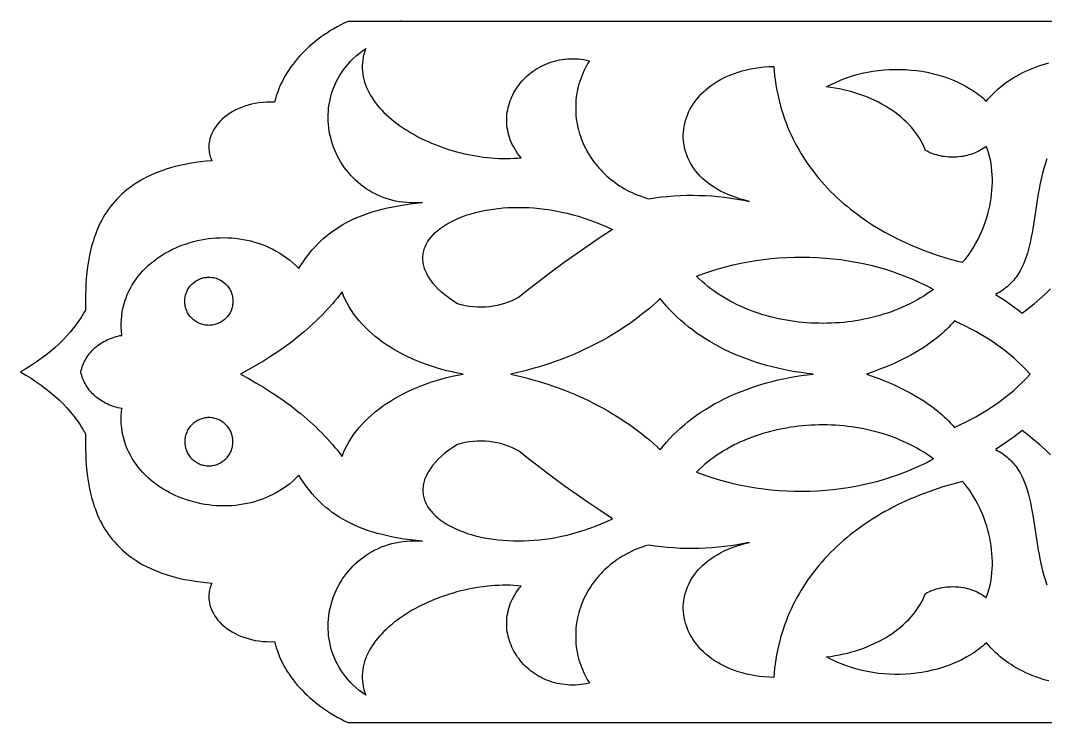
# Model space of a CAD drawing. Extents: x -350 to 350, y -46 to 278.
# Drawn here: x -3.4 to 132.1, y 185.3 to 278.1 of the extents above; entities that cross this region are included whole.
import ezdxf

# ---------------------------------------------------------------- set-up
doc = ezdxf.new("R2010")
doc.units = 0
doc.layers.add('LAYER_1', color=18, linetype='CONTINUOUS')

msp = doc.modelspace()

# ---------------------------------------------------------------- linework, layer by layer
at = {"layer": 'LAYER_1'}
for points in [[(173.29, 278), (39.86, 278), (39.38, 277.77), (38.91, 277.53), (38.46, 277.28), (38.01, 277.03), (37.57, 276.77), (37.15, 276.49), (36.73, 276.22), (36.32, 275.93), (35.93, 275.64), (35.54, 275.34), (35.17, 275.03), (34.81, 274.71), (34.46, 274.39), (34.12, 274.07), (33.8, 273.74), (33.48, 273.4), (33.18, 273.05), (32.89, 272.7), (32.61, 272.35), (32.34, 271.99), (32.09, 271.62), (31.85, 271.25), (31.62, 270.87), (31.41, 270.49), (31.2, 270.11), (31.02, 269.72), (30.84, 269.33), (30.68, 268.93), (30.54, 268.53), (30.4, 268.13), (30.28, 267.72), (30.18, 267.31), (29.65, 267.32), (29.12, 267.31), (28.61, 267.28), (28.11, 267.22), (27.61, 267.14), (27.13, 267.04), (26.67, 266.92), (26.22, 266.78), (25.78, 266.62), (25.36, 266.44), (24.96, 266.24), (24.57, 266.03), (24.21, 265.81), (23.86, 265.56), (23.53, 265.31), (23.22, 265.04), (22.94, 264.76), (22.68, 264.46), (22.44, 264.16), (22.23, 263.84), (22.04, 263.52), (21.87, 263.19), (21.74, 262.85), (21.63, 262.5), (21.55, 262.15), (21.52, 261.97), (21.5, 261.79), (21.49, 261.61), (21.48, 261.43), (21.49, 261.24), (21.5, 261.06), (21.52, 260.87), (21.54, 260.69), (21.58, 260.5), (21.62, 260.32), (21.67, 260.13), (21.73, 259.94), (21.8, 259.76), (21.88, 259.57), (21.12, 259.5), (20.38, 259.42), (19.67, 259.32), (18.97, 259.21), (18.3, 259.08), (17.66, 258.94), (17.03, 258.79), (16.43, 258.62), (15.84, 258.44), (15.28, 258.25), (14.74, 258.05), (14.21, 257.84), (13.71, 257.61), (13.23, 257.38), (12.76, 257.13), (12.31, 256.87), (11.88, 256.61), (11.47, 256.33), (11.07, 256.05), (10.69, 255.76), (10.33, 255.46), (9.98, 255.15), (9.65, 254.83), (9.34, 254.51), (9.04, 254.18), (8.75, 253.84), (8.48, 253.5), (8.22, 253.15), (7.98, 252.8), (7.75, 252.44), (7.53, 252.07), (7.33, 251.71), (7.13, 251.34), (6.95, 250.96), (6.78, 250.58), (6.62, 250.2), (6.48, 249.82), (6.34, 249.43), (6.21, 249.04), (6.09, 248.66), (5.98, 248.27), (5.88, 247.87), (5.79, 247.48), (5.7, 247.09), (5.56, 246.31), (5.44, 245.54), (5.35, 244.77), (5.28, 244.01), (5.23, 243.26), (5.2, 242.54), (5.18, 241.82), (5.17, 241.14), (5.17, 239.83), (5, 239.53), (4.83, 239.24), (4.65, 238.94), (4.47, 238.65), (4.07, 238.07), (3.65, 237.51), (3.2, 236.95), (2.72, 236.41), (2.22, 235.88), (1.69, 235.36), (1.13, 234.85), (0.55, 234.36), (-0.05, 233.87), (-0.68, 233.4), (-1.33, 232.94), (-2.01, 232.5), (-2.7, 232.07), (-3.42, 231.65), (-2.7, 231.23), (-2.01, 230.8), (-1.33, 230.35), (-0.68, 229.89), (-0.05, 229.42), (0.55, 228.94), (1.13, 228.44), (1.69, 227.94), (2.22, 227.42), (2.72, 226.88), (3.2, 226.34), (3.65, 225.79), (4.07, 225.22), (4.47, 224.65), (4.65, 224.35), (4.83, 224.06), (5, 223.76), (5.17, 223.46), (5.17, 222.16), (5.18, 221.47), (5.2, 220.76), (5.23, 220.03), (5.28, 219.28), (5.35, 218.53), (5.44, 217.76), (5.56, 216.98), (5.7, 216.2), (5.79, 215.81), (5.88, 215.42), (5.98, 215.03), (6.09, 214.64), (6.21, 214.25), (6.34, 213.86), (6.48, 213.48), (6.62, 213.09), (6.78, 212.71), (6.95, 212.33), (7.13, 211.96), (7.33, 211.59), (7.53, 211.22), (7.75, 210.86), (7.98, 210.5), (8.22, 210.14), (8.48, 209.8), (8.75, 209.45), (9.04, 209.12), (9.34, 208.79), (9.65, 208.46), (9.98, 208.15), (10.33, 207.84), (10.69, 207.54), (11.07, 207.25), (11.47, 206.96), (11.88, 206.69), (12.31, 206.42), (12.76, 206.16), (13.23, 205.92), (13.71, 205.68), (14.21, 205.46), (14.74, 205.24), (15.28, 205.04), (15.84, 204.85), (16.43, 204.67), (17.03, 204.51), (17.66, 204.35), (18.3, 204.21), (18.97, 204.09), (19.67, 203.98), (20.38, 203.88), (21.12, 203.79), (21.88, 203.73), (21.8, 203.54), (21.73, 203.35), (21.67, 203.16), (21.62, 202.98), (21.58, 202.79), (21.54, 202.61), (21.52, 202.42), (21.5, 202.24), (21.49, 202.05), (21.48, 201.87), (21.49, 201.69), (21.5, 201.51), (21.52, 201.33), (21.55, 201.15), (21.63, 200.79), (21.74, 200.45), (21.87, 200.11), (22.04, 199.77), (22.23, 199.45), (22.44, 199.14), (22.68, 198.83), (22.94, 198.54), (23.22, 198.26), (23.53, 197.99), (23.86, 197.73), (24.21, 197.49), (24.57, 197.26), (24.96, 197.05), (25.36, 196.85), (25.78, 196.68), (26.22, 196.52), (26.67, 196.38), (27.13, 196.25), (27.61, 196.15), (28.11, 196.07), (28.61, 196.02), (29.12, 195.98), (29.65, 195.97), (30.18, 195.98), (30.28, 195.57), (30.4, 195.17), (30.54, 194.76), (30.68, 194.36), (30.84, 193.97), (31.02, 193.57), (31.2, 193.18), (31.41, 192.8), (31.62, 192.42), (31.85, 192.04), (32.09, 191.67), (32.34, 191.31), (32.61, 190.95), (32.89, 190.59), (33.18, 190.24), (33.48, 189.9), (33.8, 189.56), (34.12, 189.23), (34.46, 188.9), (34.81, 188.58), (35.17, 188.27), (35.54, 187.96), (35.93, 187.66), (36.32, 187.37), (36.73, 187.08), (37.15, 186.8), (37.57, 186.53), (38.01, 186.27), (38.46, 186.01), (38.91, 185.76), (39.38, 185.52), (39.86, 185.29), (173.29, 185.29)], [(46.88, 278), (47.01, 278.11)], [(132.54, 190.78), (132.09, 190.9), (131.65, 191.04), (131.21, 191.19), (130.77, 191.34), (130.35, 191.51), (129.93, 191.69), (129.51, 191.87), (129.1, 192.07), (128.7, 192.27), (128.31, 192.49), (127.92, 192.71), (127.55, 192.95), (127.18, 193.19), (126.82, 193.45), (126.46, 193.71), (126.12, 193.99), (125.79, 194.27), (125.47, 194.56), (125.16, 194.86), (124.85, 195.18), (124.56, 195.5), (124.29, 195.83), (124.04, 195.61), (123.8, 195.4), (123.54, 195.19), (123.28, 194.99), (123.02, 194.8), (122.74, 194.61), (122.47, 194.42), (122.19, 194.25), (121.61, 193.91), (121.02, 193.59), (120.4, 193.3), (119.78, 193.03), (119.13, 192.78), (118.48, 192.56), (117.81, 192.36), (117.13, 192.19), (116.44, 192.04), (115.74, 191.91), (115.04, 191.81), (114.33, 191.73), (113.61, 191.68), (112.89, 191.65), (112.17, 191.65), (111.45, 191.67), (110.72, 191.72), (110, 191.79), (109.29, 191.89), (108.57, 192.02), (107.86, 192.17), (107.16, 192.35), (106.46, 192.55), (105.78, 192.78), (105.1, 193.04), (104.44, 193.32), (104.11, 193.47), (103.78, 193.63), (103.46, 193.8), (103.14, 193.97), (103.72, 194.04), (104.29, 194.13), (104.85, 194.23), (105.41, 194.35), (105.96, 194.48), (106.5, 194.62), (107.03, 194.78), (107.55, 194.95), (108.07, 195.13), (108.57, 195.33), (109.07, 195.54), (109.55, 195.76), (110.02, 195.99), (110.48, 196.23), (110.93, 196.49), (111.36, 196.76), (111.79, 197.03), (112.19, 197.32), (112.59, 197.62), (112.97, 197.93), (113.33, 198.25), (113.68, 198.58), (114.01, 198.92), (114.33, 199.27), (114.63, 199.62), (114.91, 199.99), (115.18, 200.36), (115.42, 200.74), (115.65, 201.13), (115.86, 201.53), (116.05, 201.94), (116.21, 202.35), (116.45, 202.48), (116.69, 202.59), (116.93, 202.7), (117.18, 202.8), (117.44, 202.89), (117.69, 202.96), (117.96, 203.03), (118.22, 203.09), (118.49, 203.14), (118.76, 203.18), (119.03, 203.22), (119.3, 203.24), (119.57, 203.25), (119.85, 203.26), (120.12, 203.25), (120.39, 203.24), (120.66, 203.21), (120.93, 203.18), (121.2, 203.14), (121.47, 203.09), (121.73, 203.03), (121.98, 202.96), (122.24, 202.88), (122.49, 202.8), (122.73, 202.7), (122.97, 202.6), (123.21, 202.49), (123.43, 202.37), (123.65, 202.24), (123.87, 202.1), (124.07, 201.95), (124.27, 201.79), (124.43, 202.24), (124.58, 202.69), (124.7, 203.15), (124.81, 203.62), (124.9, 204.1), (124.97, 204.59), (125.02, 205.09), (125.06, 205.59), (125.07, 206.09), (125.07, 206.6), (125.06, 207.12), (125.02, 207.63), (124.97, 208.15), (124.91, 208.67), (124.82, 209.19), (124.72, 209.71), (124.61, 210.22), (124.48, 210.74), (124.33, 211.24), (124.17, 211.75), (124, 212.25), (123.81, 212.74), (123.6, 213.23), (123.38, 213.71), (123.15, 214.18), (122.9, 214.64), (122.64, 215.09), (122.36, 215.53), (122.08, 215.96), (121.77, 216.37), (121.46, 216.77), (121.13, 217.16), (120.48, 216.99), (119.83, 216.82), (119.18, 216.63), (118.54, 216.44), (117.91, 216.24), (117.28, 216.03), (116.66, 215.81), (116.05, 215.58), (115.45, 215.34), (114.85, 215.1), (114.26, 214.85), (113.67, 214.59), (113.09, 214.32), (112.53, 214.05), (111.96, 213.76), (111.41, 213.47), (110.86, 213.17), (110.33, 212.86), (109.8, 212.55), (109.27, 212.22), (108.76, 211.89), (108.25, 211.56), (107.76, 211.21), (107.27, 210.86), (106.79, 210.5), (106.32, 210.13), (105.86, 209.75), (105.41, 209.37), (104.96, 208.98), (104.53, 208.58), (104.11, 208.18), (103.69, 207.77), (103.29, 207.35), (102.89, 206.93), (102.51, 206.49), (102.13, 206.06), (101.77, 205.61), (101.41, 205.16), (101.07, 204.7), (100.73, 204.24), (100.41, 203.76), (100.1, 203.29), (99.8, 202.8), (99.51, 202.31), (99.23, 201.81), (98.96, 201.31), (98.7, 200.8), (98.46, 200.28), (98.22, 199.76), (98, 199.23), (97.79, 198.7), (97.59, 198.16), (97.4, 197.61), (97.23, 197.06), (97.07, 196.51), (96.92, 195.94), (96.78, 195.37), (96.65, 194.8), (96.54, 194.22), (96.44, 193.64), (96.36, 193.04), (96.28, 192.45), (96.22, 191.85), (96.18, 191.24), (95.53, 191.27), (94.9, 191.32), (94.29, 191.39), (93.69, 191.47), (93.11, 191.58), (92.55, 191.7), (92.01, 191.84), (91.48, 192), (90.97, 192.17), (90.48, 192.36), (90, 192.56), (89.55, 192.78), (89.11, 193.01), (88.69, 193.25), (88.29, 193.51), (87.9, 193.77), (87.54, 194.05), (87.19, 194.34), (86.86, 194.64), (86.55, 194.95), (86.26, 195.27), (85.99, 195.59), (85.73, 195.92), (85.5, 196.27), (85.28, 196.61), (85.09, 196.97), (84.91, 197.33), (84.76, 197.69), (84.62, 198.06), (84.5, 198.43), (84.4, 198.8), (84.32, 199.18), (84.27, 199.56), (84.23, 199.94), (84.21, 200.32), (84.21, 200.7), (84.24, 201.09), (84.28, 201.47), (84.35, 201.84), (84.43, 202.22), (84.54, 202.59), (84.66, 202.96), (84.81, 203.33), (84.98, 203.69), (85.17, 204.05), (85.38, 204.4), (85.62, 204.75), (85.87, 205.09), (86.15, 205.42), (86.45, 205.74), (86.77, 206.06), (87.11, 206.36), (87.47, 206.66), (87.86, 206.94), (88.27, 207.22), (88.7, 207.48), (89.15, 207.73), (89.63, 207.97), (90.13, 208.2), (90.65, 208.41), (91.2, 208.61), (91.76, 208.79), (92.35, 208.96), (92.97, 209.11), (92.15, 208.94), (91.33, 208.79), (90.5, 208.66), (89.66, 208.55), (88.83, 208.46), (87.99, 208.39), (87.15, 208.34), (86.31, 208.3), (85.47, 208.29), (84.62, 208.3), (83.78, 208.32), (82.94, 208.37), (82.1, 208.43), (81.27, 208.52), (80.44, 208.62), (79.61, 208.74), (79.23, 208.63), (78.86, 208.51), (78.49, 208.38), (78.13, 208.24), (77.77, 208.1), (77.43, 207.94), (77.09, 207.78), (76.75, 207.6), (76.42, 207.42), (76.1, 207.23), (75.79, 207.03), (75.48, 206.83), (75.18, 206.62), (74.89, 206.4), (74.6, 206.17), (74.32, 205.94), (74.05, 205.7), (73.79, 205.46), (73.54, 205.2), (73.29, 204.95), (73.05, 204.68), (72.82, 204.41), (72.6, 204.14), (72.38, 203.86), (72.18, 203.57), (71.98, 203.28), (71.79, 202.99), (71.61, 202.69), (71.44, 202.38), (71.28, 202.08), (71.12, 201.76), (70.98, 201.45), (70.84, 201.13), (70.72, 200.81), (70.6, 200.48), (70.49, 200.15), (70.4, 199.82), (70.31, 199.49), (70.23, 199.15), (70.17, 198.81), (70.11, 198.47), (70.06, 198.13), (70.02, 197.78), (70, 197.44), (69.98, 197.09), (69.98, 196.74), (69.98, 196.39), (70, 196.04), (70.02, 195.69), (70.06, 195.34), (70.11, 194.99), (70.17, 194.64), (70.24, 194.29), (70.33, 193.94), (70.42, 193.59), (70.53, 193.24), (70.65, 192.89), (70.78, 192.54), (70.92, 192.2), (71.07, 191.85), (71.24, 191.51), (71.42, 191.17), (71.61, 190.83), (71.81, 190.5), (71.43, 190.42), (71.05, 190.35), (70.68, 190.3), (70.31, 190.27), (69.95, 190.24), (69.59, 190.24), (69.23, 190.24), (68.88, 190.26), (68.53, 190.3), (68.19, 190.34), (67.85, 190.4), (67.52, 190.47), (67.19, 190.55), (66.87, 190.64), (66.56, 190.75), (66.25, 190.86), (65.94, 190.99), (65.65, 191.12), (65.36, 191.27), (65.08, 191.42), (64.8, 191.59), (64.53, 191.76), (64.27, 191.95), (64.02, 192.14), (63.78, 192.34), (63.54, 192.55), (63.31, 192.76), (63.09, 192.98), (62.88, 193.21), (62.68, 193.45), (62.49, 193.69), (62.31, 193.94), (62.14, 194.19), (61.97, 194.45), (61.82, 194.72), (61.68, 194.99), (61.55, 195.26), (61.43, 195.54), (61.32, 195.83), (61.22, 196.11), (61.13, 196.4), (61.06, 196.7), (60.99, 196.99), (60.94, 197.29), (60.9, 197.59), (60.87, 197.9), (60.86, 198.2), (60.86, 198.51), (60.87, 198.81), (60.9, 199.12), (60.93, 199.43), (60.99, 199.74), (61.05, 200.04), (61.13, 200.35), (61.23, 200.66), (61.34, 200.96), (61.46, 201.27), (61.6, 201.57), (61.76, 201.87), (61.93, 202.17), (62.11, 202.46), (62.31, 202.75), (62.53, 203.04), (62.76, 203.33), (62.28, 203.37), (61.8, 203.41), (61.3, 203.43), (60.81, 203.44), (60.31, 203.43), (59.81, 203.42), (59.31, 203.39), (58.81, 203.35), (58.31, 203.31), (57.8, 203.25), (57.3, 203.18), (56.79, 203.1), (56.29, 203.01), (55.79, 202.91), (55.29, 202.8), (54.79, 202.68), (54.29, 202.55), (53.8, 202.41), (53.31, 202.26), (52.82, 202.1), (52.34, 201.94), (51.87, 201.76), (51.39, 201.58), (50.93, 201.39), (50.47, 201.19), (50.02, 200.98), (49.57, 200.77), (49.13, 200.54), (48.7, 200.31), (48.28, 200.08), (47.87, 199.83), (47.47, 199.58), (47.07, 199.32), (46.69, 199.06), (46.32, 198.78), (45.96, 198.51), (45.61, 198.22), (45.27, 197.93), (44.95, 197.64), (44.63, 197.33), (44.34, 197.03), (44.05, 196.72), (43.78, 196.4), (43.53, 196.08), (43.29, 195.75), (43.06, 195.42), (42.85, 195.09), (42.66, 194.75), (42.49, 194.4), (42.33, 194.06), (42.19, 193.7), (42.07, 193.35), (41.97, 192.99), (41.89, 192.63), (41.83, 192.27), (41.78, 191.9), (41.76, 191.53), (41.76, 191.16), (41.78, 190.79), (41.83, 190.41), (41.89, 190.03), (41.98, 189.65), (42.09, 189.27), (42.23, 188.89), (41.78, 189.21), (41.36, 189.53), (40.96, 189.87), (40.58, 190.22), (40.23, 190.58), (39.89, 190.95), (39.58, 191.32), (39.28, 191.71), (39.01, 192.1), (38.76, 192.5), (38.53, 192.9), (38.31, 193.31), (38.12, 193.73), (37.95, 194.15), (37.8, 194.57), (37.67, 195), (37.55, 195.43), (37.46, 195.87), (37.38, 196.31), (37.32, 196.74), (37.28, 197.18), (37.26, 197.62), (37.25, 198.06), (37.27, 198.5), (37.3, 198.94), (37.34, 199.38), (37.41, 199.81), (37.49, 200.24), (37.59, 200.67), (37.7, 201.09), (37.83, 201.51), (37.98, 201.93), (38.14, 202.34), (38.32, 202.74), (38.51, 203.13), (38.72, 203.52), (38.94, 203.9), (39.17, 204.28), (39.43, 204.64), (39.69, 204.99), (39.97, 205.34), (40.26, 205.67), (40.57, 206), (40.89, 206.31), (41.22, 206.61), (41.57, 206.89), (41.92, 207.17), (42.3, 207.43), (42.68, 207.67), (43.07, 207.9), (43.48, 208.12), (43.9, 208.31), (44.33, 208.5), (44.77, 208.66), (45.22, 208.81), (45.68, 208.94), (46.16, 209.05), (46.64, 209.14), (47.13, 209.21), (47.64, 209.27), (48.15, 209.3), (48.67, 209.31), (49.2, 209.29), (49.74, 209.26), (48.9, 209.34), (48.09, 209.44), (47.3, 209.55), (46.54, 209.67), (45.8, 209.81), (45.09, 209.96), (44.4, 210.13), (43.74, 210.3), (43.09, 210.5), (42.47, 210.7), (41.87, 210.92), (41.3, 211.14), (40.74, 211.38), (40.2, 211.64), (39.69, 211.9), (39.19, 212.18), (38.71, 212.46), (38.25, 212.76), (37.8, 213.07), (37.38, 213.39), (36.97, 213.72), (36.57, 214.06), (36.19, 214.41), (35.83, 214.77), (35.48, 215.14), (35.14, 215.52), (34.82, 215.91), (34.51, 216.31), (34.21, 216.71), (33.93, 217.13), (33.65, 217.55), (33.39, 217.98), (32.99, 217.59), (32.59, 217.22), (32.17, 216.87), (31.74, 216.54), (31.31, 216.23), (30.86, 215.95), (30.4, 215.68), (29.94, 215.43), (29.47, 215.2), (29, 214.99), (28.51, 214.8), (28.02, 214.63), (27.53, 214.48), (27.03, 214.35), (26.53, 214.23), (26.03, 214.14), (25.52, 214.06), (25.01, 214), (24.5, 213.95), (23.99, 213.93), (23.48, 213.92), (22.97, 213.93), (22.46, 213.95), (21.96, 214), (21.45, 214.05), (20.95, 214.13), (20.45, 214.22), (19.96, 214.33), (19.47, 214.45), (18.99, 214.58), (18.51, 214.74), (18.04, 214.9), (17.57, 215.08), (17.11, 215.28), (16.67, 215.49), (16.23, 215.71), (15.8, 215.95), (15.38, 216.2), (14.97, 216.47), (14.57, 216.75), (14.18, 217.04), (13.81, 217.34), (13.45, 217.66), (13.1, 217.99), (12.77, 218.33), (12.45, 218.68), (12.15, 219.05), (11.87, 219.43), (11.6, 219.81), (11.34, 220.21), (11.11, 220.62), (10.9, 221.04), (10.7, 221.48), (10.52, 221.92), (10.37, 222.37), (10.23, 222.83), (10.12, 223.3), (10.03, 223.78), (9.96, 224.27), (9.91, 224.77), (9.89, 225.28), (9.89, 225.79), (9.92, 226.32), (9.97, 226.85), (9.97, 226.81), (9.98, 226.81), (9.72, 226.86), (9.47, 226.91), (9.21, 226.97), (8.97, 227.05), (8.73, 227.13), (8.49, 227.21), (8.26, 227.31), (8.03, 227.41), (7.81, 227.52), (7.59, 227.64), (7.38, 227.76), (7.17, 227.89), (6.97, 228.03), (6.78, 228.17), (6.59, 228.32), (6.41, 228.48), (6.24, 228.64), (6.07, 228.81), (5.91, 228.98), (5.76, 229.16), (5.61, 229.34), (5.47, 229.53), (5.34, 229.72), (5.22, 229.92), (5.11, 230.12), (5.01, 230.33), (4.91, 230.54), (4.82, 230.75), (4.75, 230.97), (4.68, 231.19), (4.62, 231.42), (4.57, 231.65), (4.62, 231.88), (4.68, 232.1), (4.75, 232.32), (4.82, 232.54), (4.91, 232.76), (5.01, 232.97), (5.11, 233.17), (5.22, 233.37), (5.34, 233.57), (5.47, 233.77), (5.61, 233.95), (5.76, 234.14), (5.91, 234.31), (6.07, 234.49), (6.24, 234.65), (6.41, 234.82), (6.59, 234.97), (6.78, 235.12), (6.97, 235.27), (7.17, 235.4), (7.38, 235.53), (7.59, 235.66), (7.81, 235.77), (8.03, 235.88), (8.26, 235.99), (8.49, 236.08), (8.73, 236.17), (8.97, 236.25), (9.21, 236.32), (9.47, 236.38), (9.72, 236.44), (9.98, 236.48), (9.92, 237.02), (9.9, 237.55), (9.89, 238.07), (9.92, 238.58), (9.96, 239.08), (10.03, 239.57), (10.12, 240.05), (10.24, 240.52), (10.37, 240.99), (10.53, 241.44), (10.7, 241.88), (10.9, 242.31), (11.11, 242.74), (11.35, 243.15), (11.6, 243.54), (11.87, 243.93), (12.15, 244.31), (12.46, 244.67), (12.77, 245.03), (13.1, 245.37), (13.45, 245.7), (13.81, 246.01), (14.19, 246.31), (14.57, 246.6), (14.97, 246.88), (15.38, 247.15), (15.8, 247.4), (16.23, 247.63), (16.67, 247.86), (17.12, 248.06), (17.57, 248.26), (18.04, 248.44), (18.51, 248.6), (18.99, 248.75), (19.47, 248.89), (19.96, 249.01), (20.45, 249.11), (20.95, 249.2), (21.45, 249.27), (21.96, 249.33), (22.47, 249.37), (22.97, 249.39), (23.48, 249.4), (23.99, 249.39), (24.5, 249.36), (25.01, 249.32), (25.52, 249.25), (26.03, 249.17), (26.53, 249.08), (27.03, 248.96), (27.53, 248.82), (28.02, 248.67), (28.51, 248.5), (29, 248.31), (29.47, 248.1), (29.94, 247.87), (30.4, 247.62), (30.86, 247.35), (31.31, 247.06), (31.74, 246.75), (32.17, 246.42), (32.59, 246.08), (32.99, 245.7), (33.39, 245.31), (33.65, 245.74), (33.93, 246.17), (34.21, 246.58), (34.51, 246.99), (34.82, 247.39), (35.14, 247.78), (35.48, 248.15), (35.83, 248.52), (36.19, 248.88), (36.57, 249.23), (36.97, 249.57), (37.38, 249.9), (37.8, 250.22), (38.25, 250.53), (38.71, 250.83), (39.19, 251.12), (39.69, 251.39), (40.2, 251.66), (40.74, 251.91), (41.3, 252.15), (41.87, 252.38), (42.47, 252.59), (43.09, 252.8), (43.74, 252.99), (44.4, 253.17), (45.09, 253.33), (45.8, 253.48), (46.54, 253.62), (47.3, 253.75), (48.09, 253.86), (48.9, 253.95), (49.74, 254.04), (49.2, 254), (48.67, 253.99), (48.15, 254), (47.64, 254.03), (47.13, 254.08), (46.64, 254.15), (46.16, 254.24), (45.68, 254.35), (45.22, 254.48), (44.77, 254.63), (44.33, 254.8), (43.9, 254.98), (43.48, 255.18), (43.07, 255.39), (42.68, 255.62), (42.3, 255.87), (41.92, 256.13), (41.57, 256.4), (41.22, 256.69), (40.89, 256.99), (40.57, 257.3), (40.26, 257.62), (39.97, 257.96), (39.69, 258.3), (39.43, 258.65), (39.17, 259.02), (38.94, 259.39), (38.72, 259.77), (38.51, 260.16), (38.32, 260.56), (38.14, 260.96), (37.98, 261.37), (37.83, 261.78), (37.7, 262.2), (37.59, 262.62), (37.49, 263.05), (37.41, 263.48), (37.34, 263.92), (37.3, 264.35), (37.27, 264.79), (37.25, 265.23), (37.26, 265.67), (37.28, 266.11), (37.32, 266.55), (37.38, 266.99), (37.46, 267.42), (37.55, 267.86), (37.67, 268.29), (37.8, 268.72), (37.95, 269.15), (38.12, 269.57), (38.31, 269.98), (38.53, 270.39), (38.76, 270.8), (39.01, 271.2), (39.28, 271.59), (39.58, 271.97), (39.89, 272.35), (40.23, 272.72), (40.58, 273.07), (40.96, 273.42), (41.36, 273.76), (41.78, 274.09), (42.23, 274.4), (42.09, 274.02), (41.98, 273.64), (41.89, 273.26), (41.83, 272.88), (41.78, 272.51), (41.76, 272.13), (41.76, 271.76), (41.78, 271.39), (41.83, 271.03), (41.89, 270.66), (41.97, 270.3), (42.07, 269.94), (42.19, 269.59), (42.33, 269.24), (42.49, 268.89), (42.66, 268.55), (42.85, 268.21), (43.06, 267.87), (43.29, 267.54), (43.53, 267.22), (43.78, 266.89), (44.05, 266.58), (44.34, 266.27), (44.63, 265.96), (44.95, 265.66), (45.27, 265.36), (45.61, 265.07), (45.96, 264.79), (46.32, 264.51), (46.69, 264.24), (47.07, 263.97), (47.47, 263.72), (47.87, 263.46), (48.28, 263.22), (48.7, 262.98), (49.13, 262.75), (49.57, 262.53), (50.02, 262.31), (50.47, 262.1), (50.93, 261.9), (51.39, 261.71), (51.87, 261.53), (52.34, 261.36), (52.82, 261.19), (53.31, 261.03), (53.8, 260.88), (54.29, 260.75), (54.79, 260.62), (55.29, 260.5), (55.79, 260.39), (56.29, 260.29), (56.79, 260.2), (57.3, 260.12), (57.8, 260.05), (58.31, 259.99), (58.81, 259.94), (59.31, 259.9), (59.81, 259.88), (60.31, 259.86), (60.81, 259.86), (61.3, 259.87), (61.8, 259.89), (62.28, 259.92), (62.76, 259.96), (62.53, 260.25), (62.31, 260.54), (62.11, 260.83), (61.93, 261.13), (61.76, 261.43), (61.6, 261.73), (61.46, 262.03), (61.34, 262.33), (61.23, 262.64), (61.13, 262.94), (61.05, 263.25), (60.99, 263.56), (60.93, 263.87), (60.9, 264.17), (60.87, 264.48), (60.86, 264.79), (60.86, 265.09), (60.87, 265.4), (60.9, 265.7), (60.94, 266), (60.99, 266.3), (61.06, 266.6), (61.13, 266.89), (61.22, 267.18), (61.32, 267.47), (61.43, 267.75), (61.55, 268.03), (61.68, 268.3), (61.82, 268.57), (61.97, 268.84), (62.14, 269.1), (62.31, 269.35), (62.49, 269.6), (62.68, 269.85), (62.88, 270.08), (63.09, 270.31), (63.31, 270.53), (63.54, 270.75), (63.78, 270.96), (64.02, 271.16), (64.27, 271.35), (64.53, 271.53), (64.8, 271.7), (65.08, 271.87), (65.36, 272.03), (65.65, 272.17), (65.94, 272.31), (66.25, 272.43), (66.56, 272.55), (66.87, 272.65), (67.19, 272.75), (67.52, 272.83), (67.85, 272.9), (68.19, 272.95), (68.53, 273), (68.88, 273.03), (69.23, 273.05), (69.59, 273.06), (69.95, 273.05), (70.31, 273.03), (70.68, 272.99), (71.05, 272.94), (71.43, 272.88), (71.81, 272.8), (71.61, 272.46), (71.42, 272.12), (71.24, 271.78), (71.07, 271.44), (70.92, 271.1), (70.78, 270.75), (70.65, 270.41), (70.53, 270.06), (70.42, 269.71), (70.33, 269.36), (70.24, 269.01), (70.17, 268.66), (70.11, 268.31), (70.06, 267.96), (70.02, 267.6), (70, 267.25), (69.98, 266.9), (69.98, 266.55), (69.98, 266.21), (70, 265.86), (70.02, 265.51), (70.06, 265.17), (70.11, 264.83), (70.17, 264.48), (70.23, 264.15), (70.31, 263.81), (70.4, 263.47), (70.49, 263.14), (70.6, 262.81), (70.72, 262.49), (70.84, 262.17), (70.98, 261.85), (71.12, 261.53), (71.28, 261.22), (71.44, 260.91), (71.61, 260.61), (71.79, 260.31), (71.98, 260.01), (72.18, 259.72), (72.38, 259.44), (72.6, 259.16), (72.82, 258.88), (73.05, 258.61), (73.29, 258.35), (73.54, 258.09), (73.79, 257.84), (74.05, 257.59), (74.32, 257.35), (74.6, 257.12), (74.89, 256.89), (75.18, 256.68), (75.48, 256.46), (75.79, 256.26), (76.1, 256.06), (76.42, 255.87), (76.75, 255.69), (77.09, 255.52), (77.43, 255.35), (77.77, 255.2), (78.13, 255.05), (78.49, 254.91), (78.86, 254.78), (79.23, 254.66), (79.61, 254.55), (80.44, 254.67), (81.27, 254.78), (82.1, 254.86), (82.94, 254.93), (83.78, 254.97), (84.62, 255), (85.47, 255), (86.31, 254.99), (87.15, 254.96), (87.99, 254.91), (88.83, 254.83), (89.66, 254.74), (90.5, 254.63), (91.33, 254.5), (92.15, 254.35), (92.97, 254.19), (92.35, 254.34), (91.76, 254.5), (91.2, 254.69), (90.65, 254.88), (90.13, 255.1), (89.63, 255.32), (89.15, 255.56), (88.7, 255.81), (88.27, 256.08), (87.86, 256.35), (87.47, 256.64), (87.11, 256.93), (86.77, 257.24), (86.45, 257.55), (86.15, 257.88), (85.87, 258.21), (85.62, 258.55), (85.38, 258.89), (85.17, 259.24), (84.98, 259.6), (84.81, 259.96), (84.66, 260.33), (84.54, 260.7), (84.43, 261.07), (84.35, 261.45), (84.28, 261.83), (84.24, 262.21), (84.21, 262.59), (84.21, 262.97), (84.23, 263.35), (84.27, 263.73), (84.32, 264.11), (84.4, 264.49), (84.5, 264.87), (84.62, 265.24), (84.76, 265.6), (84.91, 265.97), (85.09, 266.33), (85.28, 266.68), (85.5, 267.03), (85.73, 267.37), (85.99, 267.7), (86.26, 268.03), (86.55, 268.35), (86.86, 268.66), (87.19, 268.95), (87.54, 269.24), (87.9, 269.52), (88.29, 269.79), (88.69, 270.04), (89.11, 270.29), (89.55, 270.52), (90, 270.73), (90.48, 270.94), (90.97, 271.12), (91.48, 271.3), (92.01, 271.45), (92.55, 271.59), (93.11, 271.72), (93.69, 271.82), (94.29, 271.91), (94.9, 271.98), (95.53, 272.02), (96.18, 272.05), (96.22, 271.45), (96.28, 270.85), (96.36, 270.25), (96.44, 269.66), (96.54, 269.07), (96.65, 268.49), (96.78, 267.92), (96.92, 267.35), (97.07, 266.79), (97.23, 266.23), (97.4, 265.68), (97.59, 265.13), (97.79, 264.59), (98, 264.06), (98.22, 263.53), (98.46, 263.01), (98.7, 262.49), (98.96, 261.99), (99.23, 261.48), (99.51, 260.98), (99.8, 260.49), (100.1, 260.01), (100.41, 259.53), (100.73, 259.06), (101.07, 258.59), (101.41, 258.14), (101.77, 257.68), (102.13, 257.24), (102.51, 256.8), (102.89, 256.37), (103.29, 255.94), (103.69, 255.52), (104.11, 255.11), (104.53, 254.71), (104.96, 254.31), (105.41, 253.92), (105.86, 253.54), (106.32, 253.17), (106.79, 252.8), (107.27, 252.44), (107.76, 252.08), (108.25, 251.74), (108.76, 251.4), (109.27, 251.07), (109.8, 250.75), (110.33, 250.43), (110.86, 250.12), (111.41, 249.82), (111.96, 249.53), (112.53, 249.25), (113.09, 248.97), (113.67, 248.7), (114.26, 248.44), (114.85, 248.19), (115.45, 247.95), (116.05, 247.71), (116.66, 247.49), (117.28, 247.27), (117.91, 247.06), (118.54, 246.86), (119.18, 246.66), (119.83, 246.48), (120.48, 246.3), (121.13, 246.14), (121.46, 246.52), (121.77, 246.92), (122.08, 247.34), (122.36, 247.76), (122.64, 248.2), (122.9, 248.65), (123.15, 249.11), (123.38, 249.58), (123.6, 250.06), (123.81, 250.55), (124, 251.04), (124.17, 251.54), (124.33, 252.05), (124.48, 252.56), (124.61, 253.07), (124.72, 253.59), (124.82, 254.11), (124.91, 254.62), (124.97, 255.14), (125.02, 255.66), (125.06, 256.18), (125.07, 256.69), (125.07, 257.2), (125.06, 257.71), (125.02, 258.21), (124.97, 258.7), (124.9, 259.19), (124.81, 259.67), (124.7, 260.14), (124.58, 260.61), (124.43, 261.06), (124.27, 261.5), (124.07, 261.34), (123.87, 261.2), (123.65, 261.06), (123.43, 260.93), (123.21, 260.81), (122.97, 260.69), (122.73, 260.59), (122.49, 260.5), (122.24, 260.41), (121.98, 260.33), (121.73, 260.26), (121.47, 260.2), (121.2, 260.15), (120.93, 260.11), (120.66, 260.08), (120.39, 260.06), (120.12, 260.04), (119.85, 260.04), (119.57, 260.04), (119.3, 260.06), (119.03, 260.08), (118.76, 260.11), (118.49, 260.15), (118.22, 260.2), (117.96, 260.26), (117.69, 260.33), (117.44, 260.41), (117.18, 260.5), (116.93, 260.59), (116.69, 260.7), (116.45, 260.82), (116.21, 260.94), (116.05, 261.36), (115.86, 261.76), (115.65, 262.16), (115.42, 262.55), (115.18, 262.93), (114.91, 263.31), (114.63, 263.67), (114.33, 264.03), (114.01, 264.38), (113.68, 264.71), (113.33, 265.04), (112.97, 265.36), (112.59, 265.67), (112.19, 265.97), (111.79, 266.26), (111.36, 266.54), (110.93, 266.8), (110.48, 267.06), (110.02, 267.3), (109.55, 267.54), (109.07, 267.76), (108.57, 267.97), (108.07, 268.16), (107.55, 268.34), (107.03, 268.51), (106.5, 268.67), (105.96, 268.82), (105.41, 268.94), (104.85, 269.06), (104.29, 269.16), (103.72, 269.25), (103.14, 269.32), (103.46, 269.5), (103.78, 269.66), (104.44, 269.97), (105.1, 270.26), (105.78, 270.51), (106.46, 270.74), (107.16, 270.95), (107.86, 271.13), (108.57, 271.28), (109.29, 271.4), (110, 271.5), (110.72, 271.58), (111.45, 271.62), (112.17, 271.65), (112.89, 271.64), (113.61, 271.62), (114.33, 271.56), (115.04, 271.49), (115.74, 271.39), (116.44, 271.26), (117.13, 271.11), (117.81, 270.93), (118.48, 270.73), (119.13, 270.51), (119.78, 270.27), (120.4, 270), (121.02, 269.7), (121.61, 269.39), (122.19, 269.05), (122.47, 268.87), (122.74, 268.69), (123.02, 268.5), (123.28, 268.3), (123.54, 268.1), (123.8, 267.89), (124.04, 267.68), (124.29, 267.46), (124.56, 267.8), (124.85, 268.12), (125.16, 268.43), (125.47, 268.73), (125.79, 269.02), (126.12, 269.31), (126.46, 269.58), (126.82, 269.85), (127.18, 270.1), (127.55, 270.34), (127.92, 270.58), (128.31, 270.8), (128.7, 271.02), (129.1, 271.23), (129.51, 271.42), (129.93, 271.61), (130.35, 271.78), (130.77, 271.95), (131.21, 272.11), (131.65, 272.25), (132.09, 272.39), (132.54, 272.52)], [(132.28, 259.8), (132.09, 259.24), (131.91, 258.68), (131.75, 258.11), (131.6, 257.54), (131.47, 256.96), (131.35, 256.38), (131.24, 255.79), (131.13, 255.21), (130.94, 254.04), (130.77, 252.87), (130.6, 251.71), (130.42, 250.58), (130.33, 250.02), (130.22, 249.47), (130.11, 248.93), (129.99, 248.39), (129.86, 247.87), (129.71, 247.36), (129.55, 246.86), (129.38, 246.38), (129.19, 245.9), (128.97, 245.45), (128.74, 245.01), (128.49, 244.58), (128.35, 244.38), (128.21, 244.18), (128.06, 243.98), (127.91, 243.79), (127.74, 243.6), (127.58, 243.42), (127.4, 243.24), (127.22, 243.07), (127.03, 242.91), (126.83, 242.75), (126.63, 242.59), (126.41, 242.44), (126.19, 242.3), (125.96, 242.16), (125.72, 242.03), (125.48, 241.9), (126.62, 241.16), (127.56, 240.51), (127.97, 240.22), (128.35, 239.94), (128.7, 239.67), (129.02, 239.41), (129.82, 240.02), (130.6, 240.65), (131.35, 241.3), (132.08, 241.95), (132.78, 242.62)], [(132.78, 220.68), (132.08, 221.34), (131.35, 222), (130.6, 222.64), (129.82, 223.27), (129.02, 223.89), (128.7, 223.62), (128.35, 223.35), (127.97, 223.07), (127.56, 222.78), (126.62, 222.14), (125.48, 221.39), (125.72, 221.27), (125.96, 221.13), (126.19, 221), (126.41, 220.85), (126.63, 220.7), (126.83, 220.55), (127.03, 220.39), (127.22, 220.22), (127.4, 220.05), (127.58, 219.87), (127.74, 219.69), (127.91, 219.51), (128.06, 219.31), (128.21, 219.12), (128.49, 218.71), (128.74, 218.29), (128.97, 217.85), (129.19, 217.39), (129.38, 216.92), (129.55, 216.43), (129.71, 215.93), (129.86, 215.42), (129.99, 214.9), (130.11, 214.37), (130.22, 213.82), (130.42, 212.72), (130.6, 211.58), (130.77, 210.42), (130.94, 209.26), (131.13, 208.08), (131.24, 207.5), (131.35, 206.92), (131.47, 206.33), (131.6, 205.76), (131.75, 205.18), (131.91, 204.61), (132.09, 204.05), (132.28, 203.5)]]:
    msp.add_lwpolyline(points, dxfattribs=at)
for points in [[(62.42, 241.49), (61.99, 241.25), (61.54, 241.04), (61.07, 240.85), (60.59, 240.68), (60.1, 240.54), (59.59, 240.43), (59.08, 240.33), (58.56, 240.26), (58.04, 240.22), (57.51, 240.2), (56.97, 240.21), (56.44, 240.25), (55.91, 240.31), (55.39, 240.39), (54.86, 240.5), (54.35, 240.64), (53.76, 241.03), (53.21, 241.43), (52.7, 241.82), (52.24, 242.21), (51.82, 242.6), (51.45, 242.99), (51.11, 243.38), (50.96, 243.58), (50.81, 243.77), (50.68, 243.97), (50.55, 244.16), (50.44, 244.35), (50.33, 244.55), (50.24, 244.74), (50.15, 244.93), (50.07, 245.12), (50, 245.31), (49.95, 245.5), (49.9, 245.68), (49.85, 245.87), (49.82, 246.05), (49.8, 246.24), (49.78, 246.42), (49.78, 246.6), (49.78, 246.78), (49.79, 246.96), (49.8, 247.14), (49.83, 247.32), (49.86, 247.49), (49.91, 247.67), (49.96, 247.84), (50.01, 248.01), (50.08, 248.18), (50.23, 248.51), (50.41, 248.84), (50.62, 249.16), (50.86, 249.46), (51.13, 249.77), (51.42, 250.06), (51.74, 250.34), (52.08, 250.61), (52.45, 250.88), (52.84, 251.13), (53.26, 251.37), (53.69, 251.6), (54.15, 251.82), (54.63, 252.03), (55.13, 252.22), (55.64, 252.4), (56.18, 252.57), (56.73, 252.72), (57.3, 252.86), (57.89, 252.98), (58.49, 253.09), (59.11, 253.18), (59.74, 253.26), (60.38, 253.32), (61.03, 253.37), (61.7, 253.39), (62.38, 253.4), (63.07, 253.39), (63.77, 253.37), (64.47, 253.32), (65.19, 253.26), (65.91, 253.17), (66.64, 253.06), (67.37, 252.94), (68.11, 252.79), (68.85, 252.62), (69.6, 252.43), (70.35, 252.22), (71.1, 251.99), (71.85, 251.73), (72.61, 251.45), (73.36, 251.14), (74.11, 250.81), (74.86, 250.46), (73.23, 249.4), (71.62, 248.31), (70.03, 247.22), (68.47, 246.1), (66.92, 244.97), (65.4, 243.83), (63.9, 242.66)], [(117.28, 242.56), (116.86, 242.25), (116.43, 241.96), (115.99, 241.67), (115.54, 241.4), (115.08, 241.14), (114.62, 240.89), (114.15, 240.65), (113.68, 240.42), (113.2, 240.2), (112.71, 239.99), (112.22, 239.79), (111.72, 239.61), (111.21, 239.43), (110.7, 239.27), (110.19, 239.11), (109.67, 238.97), (109.15, 238.83), (108.62, 238.71), (108.1, 238.6), (107.56, 238.5), (107.03, 238.41), (106.49, 238.33), (105.96, 238.26), (105.42, 238.2), (104.87, 238.15), (104.33, 238.12), (103.79, 238.09), (103.24, 238.07), (102.7, 238.06), (102.16, 238.07), (101.61, 238.08), (101.07, 238.11), (100.53, 238.14), (99.99, 238.19), (99.45, 238.24), (98.91, 238.31), (98.38, 238.39), (97.85, 238.47), (97.32, 238.57), (96.79, 238.68), (96.27, 238.8), (95.75, 238.93), (95.24, 239.06), (94.73, 239.21), (94.22, 239.37), (93.73, 239.54), (93.23, 239.72), (92.74, 239.91), (92.26, 240.11), (91.79, 240.32), (91.32, 240.53), (90.85, 240.76), (90.4, 241), (89.95, 241.25), (89.51, 241.51), (89.08, 241.78), (88.66, 242.06), (88.25, 242.35), (87.84, 242.65), (87.45, 242.96), (87.06, 243.28), (86.69, 243.61), (86.32, 243.95), (85.97, 244.29), (86.91, 244.65), (87.87, 244.98), (88.84, 245.28), (89.81, 245.55), (90.8, 245.8), (91.8, 246.02), (92.8, 246.22), (93.81, 246.39), (94.82, 246.53), (95.84, 246.64), (96.86, 246.73), (97.88, 246.79), (98.9, 246.83), (99.93, 246.84), (100.95, 246.82), (101.97, 246.77), (102.99, 246.7), (104.01, 246.61), (105.02, 246.49), (106.02, 246.34), (107.02, 246.17), (108.01, 245.97), (108.99, 245.74), (109.97, 245.49), (110.93, 245.21), (111.88, 244.91), (112.81, 244.58), (113.74, 244.23), (114.65, 243.85), (115.54, 243.44), (115.98, 243.23), (116.42, 243.01), (116.85, 242.79)], [(21.48, 244.17), (21.65, 244.17), (21.81, 244.15), (21.97, 244.13), (22.13, 244.11), (22.28, 244.07), (22.43, 244.03), (22.58, 243.98), (22.72, 243.92), (23, 243.79), (23.26, 243.63), (23.51, 243.44), (23.73, 243.24), (23.94, 243.01), (24.12, 242.77), (24.28, 242.5), (24.35, 242.37), (24.42, 242.23), (24.47, 242.08), (24.52, 241.93), (24.57, 241.78), (24.6, 241.63), (24.63, 241.47), (24.65, 241.31), (24.66, 241.15), (24.67, 240.99), (24.66, 240.82), (24.65, 240.66), (24.63, 240.5), (24.6, 240.35), (24.57, 240.19), (24.52, 240.04), (24.47, 239.89), (24.42, 239.75), (24.28, 239.47), (24.12, 239.21), (23.94, 238.96), (23.73, 238.74), (23.51, 238.53), (23.26, 238.35), (23, 238.19), (22.86, 238.12), (22.72, 238.05), (22.58, 238), (22.43, 237.95), (22.28, 237.9), (22.13, 237.87), (21.97, 237.84), (21.81, 237.82), (21.65, 237.81), (21.48, 237.8), (21.32, 237.81), (21.16, 237.82), (21, 237.84), (20.84, 237.87), (20.69, 237.9), (20.54, 237.95), (20.39, 238), (20.24, 238.05), (19.97, 238.19), (19.7, 238.35), (19.46, 238.53), (19.23, 238.74), (19.03, 238.96), (18.84, 239.21), (18.68, 239.47), (18.61, 239.61), (18.55, 239.75), (18.49, 239.89), (18.44, 240.04), (18.4, 240.19), (18.36, 240.35), (18.34, 240.5), (18.32, 240.66), (18.3, 240.82), (18.3, 240.99), (18.3, 241.15), (18.32, 241.31), (18.34, 241.47), (18.36, 241.63), (18.4, 241.78), (18.44, 241.93), (18.49, 242.08), (18.55, 242.23), (18.68, 242.5), (18.84, 242.77), (19.03, 243.01), (19.23, 243.24), (19.46, 243.44), (19.7, 243.63), (19.97, 243.79), (20.1, 243.86), (20.24, 243.92), (20.39, 243.98), (20.54, 244.03), (20.69, 244.07), (20.84, 244.11), (21, 244.13), (21.16, 244.15), (21.32, 244.17)], [(55.09, 231.35), (54.37, 231.49), (53.66, 231.64), (52.96, 231.8), (52.28, 231.98), (51.6, 232.18), (50.93, 232.39), (50.27, 232.61), (49.63, 232.85), (49, 233.1), (48.38, 233.37), (47.77, 233.65), (47.18, 233.94), (46.6, 234.25), (46.04, 234.57), (45.49, 234.9), (44.96, 235.24), (44.45, 235.6), (43.95, 235.97), (43.47, 236.35), (43.01, 236.74), (42.57, 237.14), (42.15, 237.55), (41.74, 237.97), (41.36, 238.41), (41, 238.85), (40.66, 239.3), (40.34, 239.77), (40.04, 240.24), (39.77, 240.72), (39.52, 241.21), (39.29, 241.71), (39.09, 242.22), (38.78, 241.82), (38.47, 241.42), (38.14, 241.03), (37.81, 240.64), (37.47, 240.26), (37.12, 239.88), (36.77, 239.5), (36.41, 239.12), (36.04, 238.75), (35.66, 238.39), (35.28, 238.03), (34.89, 237.67), (34.49, 237.31), (34.08, 236.96), (33.25, 236.27), (32.39, 235.6), (31.5, 234.94), (30.59, 234.3), (29.65, 233.68), (28.69, 233.07), (27.7, 232.48), (26.69, 231.91), (25.65, 231.35), (26.69, 230.8), (27.7, 230.22), (28.69, 229.63), (29.65, 229.03), (30.59, 228.4), (31.5, 227.76), (32.39, 227.1), (33.25, 226.43), (33.67, 226.09), (34.08, 225.74), (34.49, 225.39), (34.89, 225.04), (35.28, 224.68), (35.66, 224.32), (36.04, 223.95), (36.41, 223.58), (36.77, 223.21), (37.12, 222.83), (37.47, 222.45), (37.81, 222.06), (38.14, 221.67), (38.47, 221.28), (38.78, 220.88), (39.09, 220.48), (39.29, 220.99), (39.52, 221.49), (39.77, 221.98), (40.04, 222.46), (40.34, 222.94), (40.66, 223.4), (41, 223.85), (41.36, 224.3), (41.74, 224.73), (42.15, 225.15), (42.57, 225.57), (43.01, 225.97), (43.47, 226.36), (43.95, 226.74), (44.45, 227.1), (44.96, 227.46), (45.49, 227.8), (46.04, 228.14), (46.6, 228.45), (47.18, 228.76), (47.77, 229.05), (48.38, 229.33), (49, 229.6), (49.63, 229.85), (50.27, 230.09), (50.93, 230.32), (51.6, 230.53), (52.28, 230.72), (52.96, 230.9), (53.66, 231.07), (54.37, 231.22)], [(101.37, 231.35), (100.58, 231.44), (99.79, 231.55), (99, 231.67), (98.23, 231.81), (97.46, 231.96), (96.7, 232.13), (95.94, 232.31), (95.2, 232.51), (94.47, 232.72), (93.74, 232.95), (93.03, 233.2), (92.33, 233.45), (91.63, 233.73), (90.95, 234.01), (90.28, 234.31), (89.63, 234.63), (88.98, 234.95), (88.35, 235.3), (87.74, 235.65), (87.13, 236.02), (86.54, 236.4), (85.97, 236.79), (85.41, 237.19), (84.87, 237.61), (84.35, 238.04), (83.84, 238.48), (83.35, 238.93), (82.87, 239.4), (82.41, 239.87), (81.98, 240.36), (81.56, 240.86), (81.16, 241.36), (80.69, 240.92), (80.21, 240.48), (79.72, 240.05), (79.21, 239.63), (78.7, 239.22), (78.17, 238.81), (77.64, 238.41), (77.09, 238.02), (76.54, 237.64), (75.97, 237.27), (75.4, 236.9), (74.81, 236.55), (74.22, 236.2), (73.62, 235.86), (73.01, 235.53), (72.39, 235.21), (71.76, 234.9), (71.12, 234.59), (70.47, 234.3), (69.82, 234.01), (69.16, 233.74), (68.49, 233.47), (67.81, 233.22), (67.13, 232.97), (66.44, 232.73), (65.74, 232.51), (65.04, 232.29), (64.33, 232.08), (63.61, 231.88), (62.89, 231.7), (62.16, 231.52), (61.42, 231.35), (62.16, 231.19), (62.89, 231.01), (63.61, 230.82), (64.33, 230.62), (65.04, 230.42), (65.74, 230.2), (66.44, 229.97), (67.13, 229.73), (67.81, 229.49), (68.49, 229.23), (69.16, 228.97), (69.82, 228.69), (70.47, 228.4), (71.12, 228.11), (71.76, 227.81), (72.39, 227.49), (73.01, 227.17), (73.62, 226.84), (74.22, 226.5), (74.81, 226.16), (75.4, 225.8), (75.97, 225.44), (76.54, 225.06), (77.09, 224.68), (77.64, 224.29), (78.17, 223.89), (78.7, 223.49), (79.21, 223.07), (79.72, 222.65), (80.21, 222.22), (80.69, 221.78), (81.16, 221.34), (81.56, 221.85), (81.98, 222.35), (82.41, 222.83), (82.87, 223.31), (83.35, 223.77), (83.84, 224.22), (84.35, 224.67), (84.87, 225.09), (85.41, 225.51), (85.97, 225.92), (86.54, 226.31), (87.13, 226.69), (87.74, 227.05), (88.35, 227.41), (88.98, 227.75), (89.63, 228.08), (90.28, 228.39), (90.95, 228.69), (91.63, 228.98), (92.33, 229.25), (93.03, 229.51), (93.74, 229.75), (94.47, 229.98), (95.2, 230.19), (95.94, 230.39), (96.7, 230.58), (97.46, 230.75), (98.23, 230.9), (99, 231.04), (99.79, 231.16), (100.58, 231.26)], [(130.06, 231.35), (129.54, 231.91), (129, 232.46), (128.45, 232.98), (127.89, 233.49), (127.31, 233.98), (126.72, 234.46), (126.11, 234.92), (125.49, 235.36), (124.86, 235.79), (124.21, 236.2), (123.55, 236.6), (122.88, 236.99), (122.19, 237.36), (121.5, 237.71), (120.79, 238.06), (120.07, 238.39), (119.81, 238.1), (119.55, 237.81), (119.28, 237.53), (119, 237.26), (118.71, 236.98), (118.42, 236.72), (118.11, 236.45), (117.8, 236.2), (117.48, 235.94), (117.16, 235.7), (116.82, 235.45), (116.48, 235.21), (116.14, 234.98), (115.78, 234.75), (115.05, 234.3), (114.3, 233.87), (113.52, 233.46), (112.72, 233.06), (111.9, 232.69), (111.05, 232.33), (110.19, 231.99), (109.31, 231.66), (108.41, 231.35), (109.31, 231.04), (110.19, 230.72), (111.05, 230.38), (111.9, 230.02), (112.72, 229.64), (113.52, 229.25), (114.3, 228.84), (115.05, 228.41), (115.78, 227.96), (116.14, 227.73), (116.48, 227.49), (116.82, 227.25), (117.16, 227.01), (117.48, 226.76), (117.8, 226.51), (118.11, 226.25), (118.42, 225.99), (118.71, 225.72), (119, 225.45), (119.28, 225.17), (119.55, 224.89), (119.81, 224.6), (120.07, 224.31), (120.79, 224.64), (121.5, 224.99), (122.19, 225.35), (122.88, 225.72), (123.55, 226.1), (124.21, 226.5), (124.86, 226.92), (125.49, 227.34), (126.11, 227.79), (126.72, 228.25), (127.31, 228.72), (127.89, 229.21), (128.45, 229.72), (129, 230.25), (129.54, 230.79)], [(21.48, 219.23), (21.65, 219.24), (21.81, 219.25), (21.97, 219.27), (22.13, 219.3), (22.28, 219.33), (22.43, 219.37), (22.58, 219.42), (22.72, 219.48), (23, 219.62), (23.26, 219.78), (23.51, 219.96), (23.73, 220.16), (23.94, 220.39), (24.12, 220.64), (24.28, 220.9), (24.35, 221.03), (24.42, 221.18), (24.47, 221.32), (24.52, 221.47), (24.57, 221.62), (24.6, 221.77), (24.63, 221.93), (24.65, 222.09), (24.66, 222.25), (24.67, 222.42), (24.66, 222.58), (24.65, 222.74), (24.63, 222.9), (24.6, 223.06), (24.57, 223.21), (24.52, 223.36), (24.47, 223.51), (24.42, 223.65), (24.28, 223.93), (24.12, 224.2), (23.94, 224.44), (23.73, 224.67), (23.51, 224.87), (23.26, 225.06), (23, 225.22), (22.86, 225.29), (22.72, 225.35), (22.58, 225.41), (22.43, 225.46), (22.28, 225.5), (22.13, 225.53), (21.97, 225.56), (21.81, 225.58), (21.65, 225.6), (21.48, 225.6), (21.32, 225.6), (21.16, 225.58), (21, 225.56), (20.84, 225.53), (20.69, 225.5), (20.54, 225.46), (20.39, 225.41), (20.24, 225.35), (19.97, 225.22), (19.7, 225.06), (19.46, 224.87), (19.23, 224.67), (19.03, 224.44), (18.84, 224.2), (18.68, 223.93), (18.61, 223.8), (18.55, 223.65), (18.49, 223.51), (18.44, 223.36), (18.4, 223.21), (18.36, 223.06), (18.34, 222.9), (18.32, 222.74), (18.3, 222.58), (18.3, 222.42), (18.3, 222.25), (18.32, 222.09), (18.34, 221.93), (18.36, 221.77), (18.4, 221.62), (18.44, 221.47), (18.49, 221.32), (18.55, 221.18), (18.68, 220.9), (18.84, 220.64), (19.03, 220.39), (19.23, 220.16), (19.46, 219.96), (19.7, 219.78), (19.97, 219.62), (20.1, 219.55), (20.24, 219.48), (20.39, 219.42), (20.54, 219.37), (20.69, 219.33), (20.84, 219.3), (21, 219.27), (21.16, 219.25), (21.32, 219.24)], [(117.28, 220.15), (116.86, 220.45), (116.43, 220.75), (115.99, 221.03), (115.54, 221.3), (115.08, 221.57), (114.62, 221.82), (114.15, 222.06), (113.68, 222.29), (113.2, 222.51), (112.71, 222.71), (112.22, 222.91), (111.72, 223.1), (111.21, 223.27), (110.7, 223.44), (110.19, 223.59), (109.67, 223.74), (109.15, 223.87), (108.62, 223.99), (108.1, 224.1), (107.56, 224.2), (107.03, 224.3), (106.49, 224.38), (105.96, 224.44), (105.42, 224.5), (104.87, 224.55), (104.33, 224.59), (103.79, 224.62), (103.24, 224.63), (102.7, 224.64), (102.16, 224.64), (101.61, 224.62), (101.07, 224.6), (100.53, 224.56), (99.99, 224.52), (99.45, 224.46), (98.91, 224.39), (98.38, 224.32), (97.85, 224.23), (97.32, 224.13), (96.79, 224.02), (96.27, 223.91), (95.75, 223.78), (95.24, 223.64), (94.73, 223.49), (94.22, 223.33), (93.73, 223.17), (93.23, 222.99), (92.74, 222.8), (92.26, 222.6), (91.79, 222.39), (91.32, 222.17), (90.85, 221.94), (90.4, 221.7), (89.95, 221.45), (89.51, 221.19), (89.08, 220.92), (88.66, 220.64), (88.25, 220.35), (87.84, 220.05), (87.45, 219.75), (87.06, 219.43), (86.69, 219.1), (86.32, 218.76), (85.97, 218.41), (86.91, 218.05), (87.87, 217.73), (88.84, 217.42), (89.81, 217.15), (90.8, 216.9), (91.8, 216.68), (92.8, 216.49), (93.81, 216.32), (94.82, 216.18), (95.84, 216.06), (96.86, 215.98), (97.88, 215.91), (98.9, 215.88), (99.93, 215.87), (100.95, 215.89), (101.97, 215.93), (102.99, 216), (104.01, 216.1), (105.02, 216.22), (106.02, 216.37), (107.02, 216.54), (108.01, 216.74), (108.99, 216.96), (109.97, 217.22), (110.93, 217.49), (111.88, 217.8), (112.81, 218.12), (113.74, 218.48), (114.65, 218.86), (115.54, 219.26), (115.98, 219.47), (116.42, 219.69), (116.85, 219.92)], [(62.42, 221.22), (61.99, 221.45), (61.54, 221.67), (61.07, 221.85), (60.59, 222.02), (60.1, 222.16), (59.59, 222.28), (59.08, 222.37), (58.56, 222.44), (58.04, 222.48), (57.51, 222.5), (56.97, 222.49), (56.44, 222.46), (55.91, 222.4), (55.39, 222.31), (54.86, 222.2), (54.35, 222.06), (53.76, 221.67), (53.21, 221.28), (52.7, 220.89), (52.24, 220.49), (51.82, 220.1), (51.45, 219.71), (51.11, 219.32), (50.96, 219.13), (50.81, 218.93), (50.68, 218.74), (50.55, 218.54), (50.44, 218.35), (50.33, 218.16), (50.24, 217.97), (50.15, 217.78), (50.07, 217.59), (50, 217.4), (49.95, 217.21), (49.9, 217.02), (49.85, 216.84), (49.82, 216.65), (49.8, 216.47), (49.78, 216.28), (49.78, 216.1), (49.78, 215.92), (49.79, 215.74), (49.8, 215.56), (49.83, 215.39), (49.86, 215.21), (49.91, 215.04), (49.96, 214.86), (50.01, 214.69), (50.08, 214.53), (50.23, 214.19), (50.41, 213.87), (50.62, 213.55), (50.86, 213.24), (51.13, 212.94), (51.42, 212.65), (51.74, 212.36), (52.08, 212.09), (52.45, 211.83), (52.84, 211.57), (53.26, 211.33), (53.69, 211.1), (54.15, 210.88), (54.63, 210.68), (55.13, 210.49), (55.64, 210.3), (56.18, 210.14), (56.73, 209.99), (57.3, 209.85), (57.89, 209.72), (58.49, 209.61), (59.11, 209.52), (59.74, 209.44), (60.38, 209.38), (61.03, 209.34), (61.7, 209.31), (62.38, 209.3), (63.07, 209.31), (63.77, 209.34), (64.47, 209.38), (65.19, 209.45), (65.91, 209.53), (66.64, 209.64), (67.37, 209.77), (68.11, 209.91), (68.85, 210.08), (69.6, 210.27), (70.35, 210.48), (71.1, 210.72), (71.85, 210.97), (72.61, 211.26), (73.36, 211.56), (74.11, 211.89), (74.86, 212.24), (73.23, 213.31), (71.62, 214.39), (70.03, 215.49), (68.47, 216.6), (66.92, 217.73), (65.4, 218.88), (63.9, 220.04)]]:
    msp.add_lwpolyline(points, close=True, dxfattribs=at)

doc.saveas('drawing.dxf')
